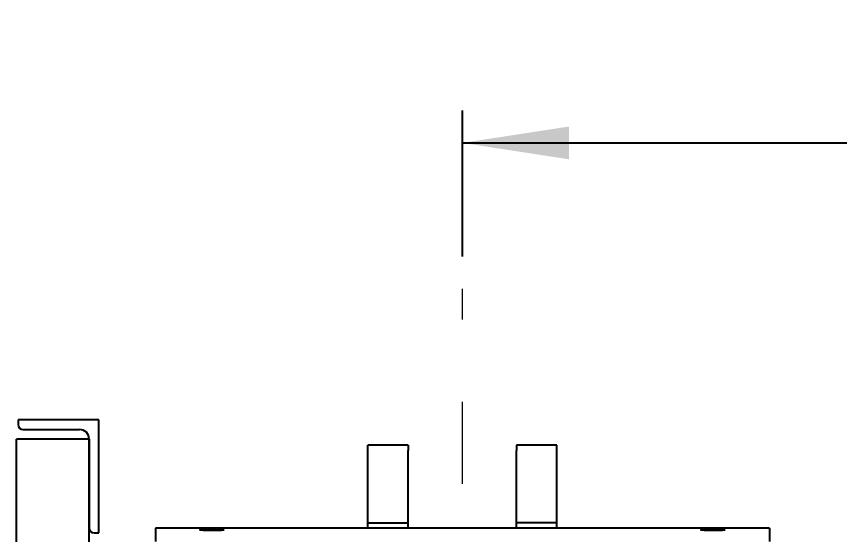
# Model space of a CAD drawing. Header units: millimetres. Extents: x 0 to 11880, y 0 to 8400.
# Drawn here: x 1513 to 2022, y 6825 to 7145 of the extents above; entities that cross this region are included whole.
import ezdxf

# ---------------------------------------------------------------- set-up
doc = ezdxf.new("R2010")
doc.units = ezdxf.units.MM
doc.header["$LTSCALE"] = 20
doc.linetypes.add('CENTERX2', pattern=[20.32, 12.7, -2.54, 2.54, -2.54])
doc.layers.add('ANNOTAZIONI', color=7, linetype='Continuous')
doc.styles.add('SLDTEXTSTYLE0', font='arial.ttf', dxfattribs={"width": 0.948})
doc.dimstyles.new('SLDDIMSTYLE0', dxfattribs={"dimtxt": 60, "dimasz": 66.04, "dimexe": 0, "dimexo": 0.0625, "dimgap": 15, "dimtad": 1, "dimdec": 1, "dimrnd": 1e-09, "dimzin": 12, "dimdsep": 46, "dimtxsty": 'SLDTEXTSTYLE0', "dimsah": 1, "dimcen": 0.09, "dimadec": 0, "dimazin": 3, "dimtfac": 1, "dimtofl": 0, "dimtmove": 0, "dimatfit": 3, "dimfxl": 1, "dimfrac": 2, "dimtolj": 1, "dimtzin": 12, "dimarcsym": 0})

# ---------------------------------------------------------------- blocks, each defined once
blk = doc.blocks.new('_D')
at = {"layer": 'ANNOTAZIONI', "transparency": 16777216}
for p, q in [((1788.51, 6996.97), (1788.51, 7087.24)), ((3373.51, 6996.97), (3373.51, 7087.24)), ((1788.51, 7067.24), (3373.51, 7067.24))]:
    blk.add_line(p, q, dxfattribs=at)
for points in [[(1788.51, 7067.24), (1854.55, 7057.08), (1854.55, 7077.4)], [(3373.51, 7067.24), (3307.47, 7077.4), (3307.47, 7057.08)]]:
    blk.add_solid(points, dxfattribs=at)
at = {"layer": 'ANNOTAZIONI', "transparency": 16777216, "insert": (2489.34, 7144.59), "char_height": 60, "attachment_point": 1, "style": 'SLDTEXTSTYLE0'}
blk.add_mtext('1585', dxfattribs=at)

msp = doc.modelspace()

# ---------------------------------------------------------------- linework, layer by layer
at = {"color": 7, "linetype": 'Continuous', "lineweight": 25}
for p, q in [((1513.51, 6895.94), (1513.51, 6892.94)), ((1563.51, 6895.94), (1513.51, 6895.94)), ((1563.51, 6825.94), (1563.51, 6895.94)), ((1516.51, 6889.94), (1551.51, 6889.94)), ((1512.51, 6788.94), (1512.51, 6883.94)), ((1557.51, 6883.94), (1512.51, 6883.94)), ((1557.51, 6788.94), (1557.51, 6883.94)), ((1557.51, 6883.94), (1557.51, 6828.94)), ((1755.01, 6880.19), (1730.01, 6880.19)), ((1730.01, 6876.97), (1730.01, 6880.19)), ((1730.01, 6832.17), (1730.01, 6876.97)), ((1755.01, 6880.19), (1755.01, 6876.97)), ((1755.01, 6832.17), (1755.01, 6876.97)), ((1847.01, 6880.19), (1822.01, 6880.19)), ((1822.01, 6880.19), (1822.01, 6876.97)), ((1822.01, 6832.17), (1822.01, 6876.97)), ((1847.01, 6876.97), (1847.01, 6880.19)), ((1847.01, 6832.17), (1847.01, 6876.97)), ((1730.01, 6832.17), (1755.01, 6832.17)), ((1730.01, 6828.98), (1730.01, 6832.17)), ((1755.01, 6828.98), (1755.01, 6832.17)), ((1847.01, 6832.17), (1822.01, 6832.17)), ((1822.01, 6828.98), (1822.01, 6832.17)), ((1847.01, 6828.98), (1847.01, 6832.17)), ((1560.51, 6825.94), (1563.51, 6825.94)), ((1978.51, 6828.98), (1598.51, 6828.98)), ((1598.51, 6828.98), (1598.51, 6826.72)), ((1598.51, 6828.98), (1598.51, 6828.98)), ((1598.51, 6826.72), (1598.51, 6820.57)), ((1978.51, 6828.98), (1978.51, 6826.72)), ((1978.51, 6828.98), (1978.51, 6828.98)), ((1978.51, 6826.72), (1978.51, 6820.57))]:
    msp.add_line(p, q, dxfattribs=at)
at = {"color": 7, "linetype": 'Continuous', "lineweight": 25, "flags": 128}
for points in [[(1641.01, 6827.85), (1640.83, 6827.89), (1640.32, 6827.93), (1639.48, 6827.97), (1638.36, 6828), (1637.02, 6828.02), (1635.52, 6828.04), (1633.91, 6828.04), (1632.3, 6828.04), (1630.73, 6828.03), (1629.3, 6828.01), (1628.06, 6827.98), (1627.08, 6827.95), (1626.4, 6827.91), (1626.05, 6827.87), (1626.05, 6827.83), (1626.4, 6827.79), (1627.08, 6827.75), (1628.06, 6827.72), (1629.3, 6827.69), (1630.73, 6827.67), (1632.3, 6827.66), (1633.91, 6827.66), (1635.52, 6827.66), (1637.02, 6827.68), (1638.36, 6827.7), (1639.48, 6827.73), (1640.32, 6827.77), (1640.83, 6827.81), (1641.01, 6827.85)], [(1951.01, 6827.85), (1950.83, 6827.89), (1950.32, 6827.93), (1949.48, 6827.97), (1948.36, 6828), (1947.02, 6828.02), (1945.52, 6828.04), (1943.91, 6828.04), (1942.3, 6828.04), (1940.73, 6828.03), (1939.3, 6828.01), (1938.06, 6827.98), (1937.08, 6827.95), (1936.4, 6827.91), (1936.05, 6827.87), (1936.05, 6827.83), (1936.4, 6827.79), (1937.08, 6827.75), (1938.06, 6827.72), (1939.3, 6827.69), (1940.73, 6827.67), (1942.3, 6827.66), (1943.91, 6827.66), (1945.52, 6827.66), (1947.02, 6827.68), (1948.36, 6827.7), (1949.48, 6827.73), (1950.32, 6827.77), (1950.83, 6827.81), (1951.01, 6827.85)]]:
    msp.add_lwpolyline(points, dxfattribs=at)
at = {"color": 7, "linetype": 'Continuous', "lineweight": 25}
for centre, radius, start, end in [((1516.51, 6892.94), 3, 180, 270), ((1551.51, 6883.94), 6, 0, 90), ((1560.51, 6828.94), 3, 180, 270)]:
    msp.add_arc(centre, radius, start, end, dxfattribs=at)
at = {"layer": 'ANNOTAZIONI', "linetype": 'CENTERX2', "lineweight": 18}
msp.add_line((1788.51, 6145.14), (1788.51, 6976.97), dxfattribs=at)

# ---------------------------------------------------------------- dimensions: what is measured, and where the dimension line sits
at = {"layer": 'ANNOTAZIONI'}
dim = msp.add_linear_dim(base=(3373.51, 7067.24), p1=(1788.51, 6976.97), p2=(3373.51, 6976.97), dimstyle='SLDDIMSTYLE0', dxfattribs=at)
dim.commit()
dim.dimension.update_dxf_attribs({"geometry": '_D', "text_midpoint": (2581.01, 7067.24), "dimtype": 160})

doc.saveas('drawing.dxf')
